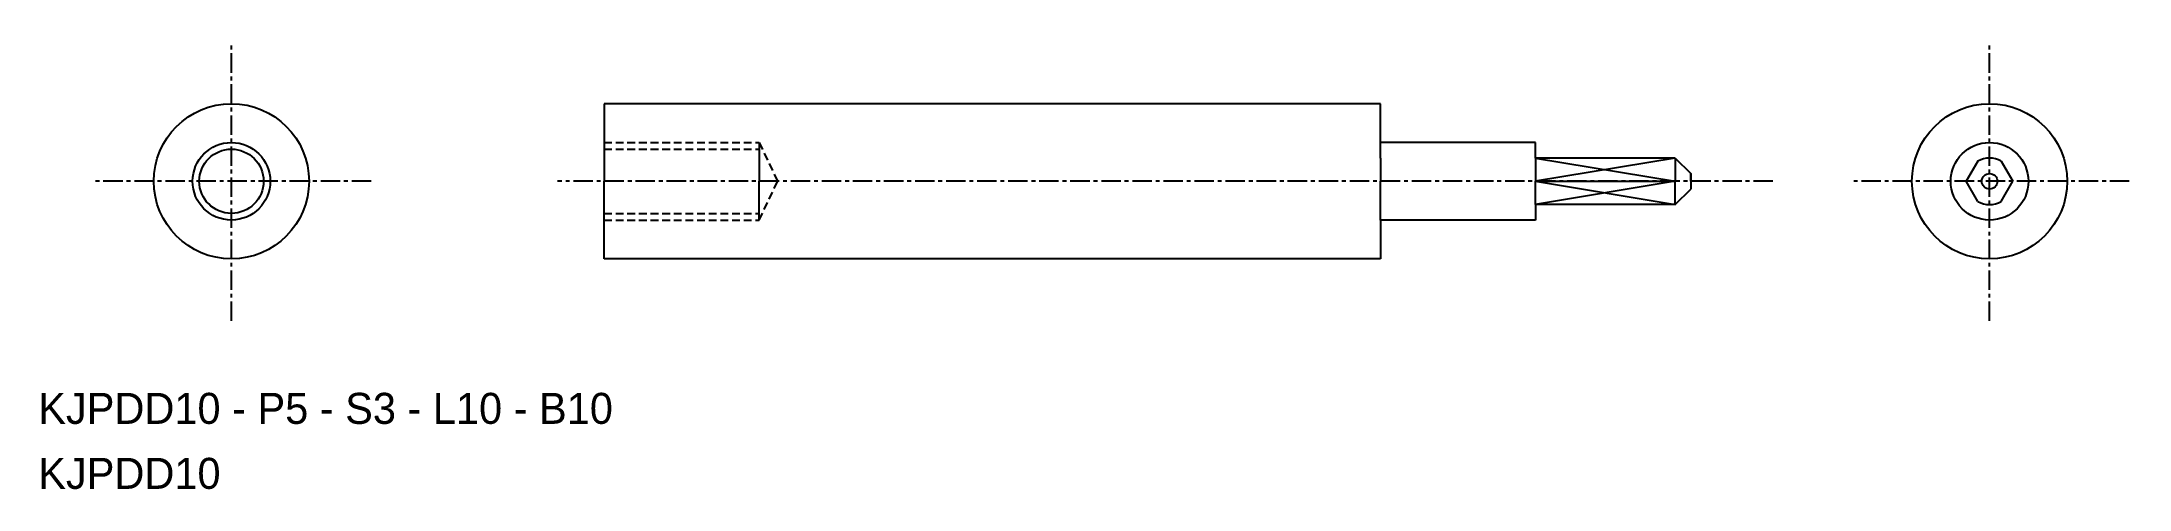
# Model space of a CAD drawing. Extents: x 260 to 394, y 124 to 152.
import ezdxf

# ---------------------------------------------------------------- set-up
doc = ezdxf.new("R2010")
doc.units = 0
doc.linetypes.add('CENTER', pattern=[2, 1.25, -0.25, 0.25, -0.25])
doc.linetypes.add('DASHED', pattern=[0.75, 0.5, -0.25])
doc.layers.get('0').update_dxf_attribs({"linetype": 'CONTINUOUS'})
doc.layers.add('CENTER', color=1, linetype='CENTER')

msp = doc.modelspace()

# ---------------------------------------------------------------- linework, layer by layer
at = {"color": 7, "linetype": 'CONTINUOUS'}
for p, q in [((346.24, 148.49), (296.24, 148.49)), ((296.24, 148.49), (296.24, 143.49)), ((346.24, 144.99), (346.24, 148.49)), ((356.24, 145.99), (346.24, 145.99)), ((356.24, 144.99), (356.24, 145.99)), ((346.24, 144.99), (346.24, 143.49)), ((365.24, 144.99), (356.24, 144.99)), ((356.24, 144.99), (356.24, 143.49)), ((365.24, 144.99), (365.24, 143.49)), ((365.24, 144.99), (365.24, 144.99)), ((365.24, 144.99), (366.24, 143.99)), ((366.24, 143.99), (366.24, 142.99)), ((366.24, 143.49), (366.24, 143.99)), ((384.73, 144.79), (383.98, 143.49)), ((386.23, 144.79), (386.98, 143.49)), ((296.24, 138.49), (296.24, 143.49)), ((346.24, 140.99), (346.24, 143.49)), ((356.24, 141.99), (356.24, 143.49)), ((356.24, 143.49), (365.24, 143.49)), ((365.24, 141.99), (365.24, 143.49)), ((365.24, 141.99), (366.24, 142.99)), ((384.73, 142.19), (383.98, 143.49)), ((386.23, 142.19), (386.98, 143.49)), ((365.24, 141.99), (356.24, 141.99)), ((356.24, 141.99), (356.24, 140.99)), ((365.24, 141.99), (365.24, 141.99)), ((356.24, 140.99), (346.24, 140.99)), ((346.24, 140.99), (346.24, 138.49)), ((346.24, 138.49), (296.24, 138.49))]:
    msp.add_line(p, q, dxfattribs=at)
at = {"color": 3, "linetype": 'DASHED'}
for p, q in [((296.24, 145.99), (306.24, 145.99)), ((296.24, 145.55), (306.24, 145.55)), ((306.24, 145.99), (306.24, 143.49)), ((306.24, 145.99), (307.43, 143.49)), ((306.24, 145.55), (306.24, 143.49)), ((306.24, 140.99), (306.24, 143.49)), ((306.24, 141.42), (306.24, 143.49)), ((306.24, 140.99), (307.43, 143.49)), ((296.24, 141.42), (306.24, 141.42)), ((296.24, 140.99), (306.24, 140.99))]:
    msp.add_line(p, q, dxfattribs=at)
at = {"color": 3, "linetype": 'CONTINUOUS'}
for p, q in [((356.24, 144.99), (365.24, 143.49)), ((365.24, 144.99), (356.24, 143.49)), ((356.24, 143.49), (365.24, 141.99)), ((365.24, 143.49), (356.24, 141.99))]:
    msp.add_line(p, q, dxfattribs=at)
at = {"color": 7, "linetype": 'CONTINUOUS'}
for centre, radius in [((272.24, 143.49), 5), ((385.48, 143.49), 5), ((272.24, 143.49), 2.07), ((385.48, 143.49), 2.5), ((385.48, 143.49), 0.5)]:
    msp.add_circle(centre, radius, dxfattribs=at)
at = {"color": 3, "linetype": 'CONTINUOUS'}
msp.add_circle((272.24, 143.49), 2.5, dxfattribs=at)
at = {"color": 7, "linetype": 'CONTINUOUS'}
for start, end in [(60, 120), (240, 300)]:
    msp.add_arc((385.48, 143.49), 1.5, start, end, dxfattribs=at)
at = {"layer": 'CENTER', "color": 1, "linetype": 'CENTER'}
for p, q in [((272.24, 134.49), (272.24, 152.49)), ((385.48, 134.49), (385.48, 152.49)), ((281.24, 143.49), (263.24, 143.49)), ((371.52, 143.49), (293.24, 143.49)), ((394.48, 143.49), (376.48, 143.49))]:
    msp.add_line(p, q, dxfattribs=at)

# ---------------------------------------------------------------- texts
at = {"color": 7, "linetype": 'CONTINUOUS'}
for s, p in [('KJPDD10 - P5 - S3 - L10 - B10', (259.8, 127.85)), ('KJPDD10', (259.8, 123.66))]:
    msp.add_text(s, height=2, dxfattribs=at).set_placement(p)

doc.saveas('drawing.dxf')
